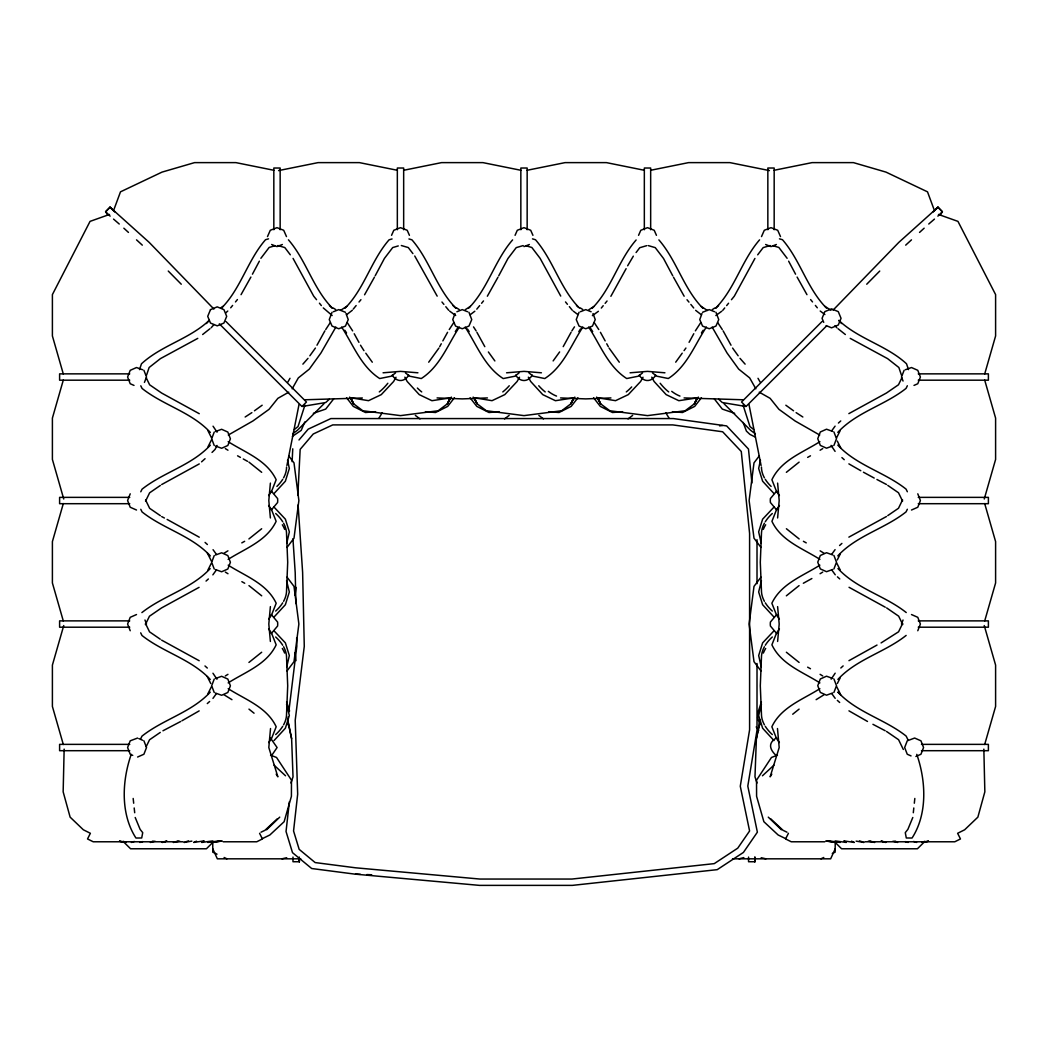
<?xml version="1.0" encoding="UTF-8"?>
<svg xmlns="http://www.w3.org/2000/svg" width="1048" height="1048" viewBox="0 0 1048 1048"><rect width="100%" height="100%" fill="white"/><g stroke="black" fill="none" stroke-linecap="round" stroke-linejoin="round"><path stroke-width="1.5" d="M64.151 749.11L63.155 791.83L70.124 817.139L83.355 829.793L90.377 833.291L87.534 838.95L93.22 841.78L183.138 841.78M760.18 720.277L756.381 738.735L754.979 776.83L757.023 783.026M292.117 461.644L292.759 448.806M297.842 495.363L300.16 449.369L313.234 434.003L332.766 424.899L672.777 424.899L722.648 431.776L741.277 451.491L749.595 533.432L749.595 729.827L740.281 786.223L749.595 830.985L737.753 848.16L714.251 863.631L571.933 879.049L479.905 879.049L355.534 867.796L315.147 862.57L299.165 849.352L293.558 830.985L297.671 794.161L295.209 720.304L304.274 646.354L302.623 572.391L298.104 504.953M270.384 483.102L268.812 500.525L270.384 517.961M270.384 606.609L268.812 624.032L270.384 641.455M270.528 728.53L268.812 747.538L277.864 776.83L276.187 774.118M777.616 517.961L779.188 500.525L777.616 483.102M777.616 641.455L779.188 624.032L777.616 606.609M913.306 812.737L913.804 807.982M914.315 803.226L914.825 798.458M289.366 801.772L286.038 831.496L292.51 852.666L311.688 868.517L354.578 874.084L479.512 885.377L572.378 885.377L717.225 869.657L743.425 852.43L757.376 832.178L747.8 786.105L757.01 730.273L757.01 663.489M288.161 716.858L287.938 724.889M288.763 712.024L296.846 646.079L296.663 637.918M295.012 595.225L296.008 587.378M298.994 404.607L286.903 465.561M756.381 738.735L760.429 719.688M131.223 754.364C122.013 780.747 120.31 813.851 135.952 838.033L141.703 837.981L142.725 832.636L140.118 829.361L135.205 817.492M63.312 380.07L52.4 418.1L52.4 459.456L63.745 499.005M63.312 503.577L52.4 541.593L52.4 582.963L63.312 620.992M63.745 625.551L52.4 665.1L52.4 706.47L63.312 744.486M984.688 373.992L995.6 335.963L995.6 294.593L957.951 221.377L938.484 214.447M984.255 499.005L995.6 459.456L995.6 418.1L984.688 380.07M984.688 620.992L995.6 582.963L995.6 541.593L984.688 503.577M984.688 744.486L995.6 706.47L995.6 665.1L984.255 625.551M304.929 405.104L298.025 426.575L294.37 429.484M286.746 543.257L289.353 531.873L285.384 519.179L274.013 507.101M286.733 666.947L289.327 655.55L285.37 642.869L273.987 630.791M760.468 460.124L758.66 468.482L762.63 481.229L773.961 493.543M761.438 580.671L758.66 591.976L762.63 604.722L773.961 617.036M761.438 704.164L758.66 715.483L762.63 728.229L773.961 740.543M761.424 701.911L757.94 712.561L757.678 717.985L759.97 724.915M290.977 783.026L293.021 776.83L291.619 738.735L287.82 720.277M139.515 369.616L141.48 363.787C161.458 345.368 189.426 339.067 209.22 320.361L206.417 323.531M146.523 375.236L149.13 367.507L160.423 358.626L197.771 338.373M113.577 210.504L120.494 191.836L162.021 172.108L194.561 162.623L235.931 162.623L273.842 170.274M214.224 432.064L211.67 438.784L214.224 445.492M214.224 555.571L211.67 562.278L214.224 568.999M214.224 679.078L211.67 685.785L214.224 692.492M833.933 445.413L836.5 438.693L833.933 431.986M833.933 568.907L836.5 562.2L833.933 555.492M833.933 692.414L836.5 685.706L833.933 678.986M144.428 382.402L146.523 377.031L143.904 370.324M130.214 493.818L127.607 500.525L130.214 507.245L136.515 510.022M904.096 370.324L901.476 377.031L903.049 381.053M901.476 624.032L903.049 620.01M917.786 630.739L920.393 624.032L917.786 617.324L911.485 614.547M912.795 817.492L907.882 829.361L905.275 832.636L906.297 837.981L912.048 838.033C927.69 813.851 925.987 780.747 916.777 754.364M304.785 421.977L301.208 430.374L292.379 436.348M332.033 312.291L329.255 319.588L332.033 326.072L338.753 328.758L345.46 326.072L348.237 319.588L346.01 313.575M454.976 313.575L452.762 319.588L455.539 326.072L462.247 328.758L468.954 326.072L471.744 319.588L468.954 312.291M579.046 312.291L576.256 319.588L579.046 326.072L585.753 328.758L592.461 326.072L595.238 319.588L593.024 313.575M701.99 313.575L699.763 319.588L702.54 326.072L709.247 328.758L715.967 326.072L718.745 319.588L715.967 312.291M267.502 236.586L270.279 230.285L277 227.665L283.707 230.285L286.484 236.586M391.559 235.328L393.786 230.285L400.493 227.665L407.214 230.285L409.427 235.328M515.066 235.328L517.293 230.285L524 227.665L530.707 230.285L532.934 235.328M638.573 235.328L640.787 230.285L647.507 227.665L654.214 230.285L656.441 235.328M761.516 236.586L764.293 230.285L771 227.665L777.721 230.285L780.498 236.586M835.243 848.775L830.658 858.823L732.526 858.823M450.09 398.03L447.391 403.821L438.143 410.764L400.493 415.624L362.844 410.764L353.608 403.821L349.652 397.087M573.597 398.03L570.885 403.821L561.649 410.764L524 415.624L486.351 410.764L477.115 403.821L473.159 397.087M697.09 398.03L694.392 403.821L685.156 410.764L647.507 415.624L609.857 410.764L600.609 403.821L596.653 397.087M450.024 398.306L447.391 403.821L451.347 397.087M573.531 398.306L570.885 403.821L574.841 397.087M697.025 398.306L694.392 403.821L698.348 397.087M140.773 491.8L142.056 489.18C163.396 472.242 191.522 465.495 210.334 445.177M145.554 501.167L149.628 492.809L160.344 485.46M145.384 624.595L149.458 616.224L161.51 607.958L199.081 587.352M140.694 738.775L141.978 736.141C163.318 719.203 191.443 712.457 210.242 692.139M146.157 746.739L149.55 739.77L160.252 732.421M901.883 377.791L898.49 384.76L886.438 393.026L848.867 413.632M907.345 385.756L906.062 388.389C884.722 405.327 856.596 412.074 837.797 432.392M902.564 499.896L898.49 508.267L887.774 515.603M907.345 509.263L906.062 511.882C884.722 528.821 856.596 535.567 837.797 555.885M902.642 623.442L898.568 631.8L881.08 642.922M788.424 833.291L785.594 838.95L791.253 841.78L824.815 841.78M208.015 446.762L211.552 439.728M217.054 445.439L215.05 449.435L212.024 452.422M207.845 570.191L211.382 563.143M216.216 570.191L212.862 574.854M207.923 693.724L211.46 686.689M216.307 693.737L212.954 698.387M831.732 430.794L835.086 426.143M836.566 437.841L840.103 430.807M831.732 554.3L835.086 549.637M837.273 559.933L840.103 554.3M831.143 679.17L835.164 673.183M837.365 683.479L840.195 677.846M252.437 274.183L259.354 261.188M375.21 275.729L384.433 258.411L392.699 247.564L398.266 245.926M498.73 275.807L507.953 258.489L516.219 247.629L523.188 245.586M626.115 268.668L610.879 296.296M627.647 265.786L633.333 256.157M754.927 258.45L734.32 296.178L731.452 299.702M316.981 345.211L324.867 330.88M439.702 346.639L441.274 343.77M442.846 340.901L447.575 332.308M563.208 346.639L571.081 332.308M689.073 342.316L693.789 333.723M241.04 294.671L250.904 277.065M364.573 294.789L374.437 277.17M487.346 296.217L497.957 277.248M396.013 377.241L393.603 381.511L381.289 394.624L368.542 400.677L351.303 397.86M519.507 377.241L517.096 381.511L504.782 394.624L492.036 400.677L474.81 397.86M643.014 377.241L640.603 381.511L628.289 394.624L615.543 400.677L598.303 397.86M287.807 382.14L289.995 378.302M292.169 388.808L298.326 377.909L309.317 369.106L320.963 352.966L335.858 327.081M378.891 418.231L382.219 412.729M771.813 774.118L770.136 776.83L779.188 747.538L777.472 728.53M940.161 215.246L942.375 211.748L937.973 207.216L898.817 242.376L833.042 310.156M325.732 329.531L330.12 322.823M449.238 329.531L453.614 322.823M455.317 331.587L457.897 327.644M459.351 327.081C447.666 344.897 439.964 366.512 421.283 378.538L409.689 376.206L405.458 372.905M571.867 330.88L574.487 326.858M578.824 331.587L580.54 328.954M582.858 327.081C571.173 344.897 563.47 366.512 544.79 378.538L533.196 376.206L528.952 372.905M695.374 330.854L700.627 322.797M701.466 332.871L703.182 330.238M706.365 327.055C694.68 344.871 686.977 366.486 668.297 378.511L656.703 376.18L652.459 372.878M268.642 495.573L271.576 491.329L276.161 479.735C266.899 460.111 245.35 452.631 228.176 441.666M268.681 619.08L271.615 614.835L276.187 603.242C266.939 583.618 245.376 576.125 228.202 565.173M268.681 742.574L271.615 738.342L276.187 726.749C266.939 707.112 245.376 699.632 228.202 688.68M779.437 505.49L776.503 509.721L771.931 521.328C781.179 540.951 802.742 548.432 819.916 559.383M779.411 628.983L776.476 633.228L771.904 644.821C781.153 664.445 802.716 671.938 819.89 682.89M307.994 358.351L302.885 364.141M309.841 355.783L315.409 348.067M428.711 362.202L438.916 348.067M553.134 360.918L559.632 351.931M675.711 362.176L682.209 353.189M684.069 350.608L685.916 348.041M287.021 547.423L294.003 538.174L298.877 500.525L294.003 462.875L288.763 455.946M287.021 670.917L294.003 661.681L298.877 624.032L294.003 586.382L287.021 577.147M759.237 455.946L753.997 462.875L749.124 500.525L753.997 538.174L760.979 547.423M760.979 577.147L753.997 586.382L749.124 624.032L753.997 661.681L760.979 670.917M260.887 258.293L269.153 247.446L274.733 245.808M512.59 239.9C494.63 260.546 487.975 288.632 468.587 308.269M636.123 239.979C618.176 260.625 611.521 288.711 592.133 308.348M636.084 252.529L639.752 247.708L646.721 245.664M759.564 239.861C741.617 260.507 734.962 288.593 715.574 308.23L718.561 305.558M757.691 254.821L763.193 247.59L770.162 245.546M333.605 398.974L325.705 409.087L313.339 413.318M454.426 397.768L447.692 406.388L435.523 412.506L425.409 411.694M577.933 397.768L571.186 406.388L559.016 412.506L548.916 411.694M701.426 397.768L694.693 406.388L682.523 412.506L672.423 411.694M271.458 755.778L277.091 747.538L270.463 738.041M221.534 308.086C240.922 288.449 247.577 260.363 265.524 239.717L268.537 238.839M230.691 307.798L232.617 305.44M235.486 301.916L237.411 299.558M345.067 308.204C364.455 288.567 371.11 260.467 389.07 239.822L392.07 238.944M353.268 309.081L356.15 305.558M359.019 302.021L360.944 299.676M476.788 309.16L479.67 305.623M481.582 303.278L483.508 300.92M601.29 308.06L603.216 305.702M605.128 303.357L607.041 300.999M722.819 310.287L724.731 307.942M726.657 305.584L728.57 303.239M271.288 510.022L277.602 502.503L277.72 500.525L277.602 498.56L271.288 491.04M271.288 633.529L277.602 626.01L277.72 624.032L277.602 622.067L271.288 614.547M776.712 491.04L770.398 498.56L770.28 500.525L770.398 502.503L776.712 510.022M776.712 614.547L770.398 622.067L770.28 624.032L770.398 626.01L776.712 633.529M298.994 439.977L308.204 429.143L330.867 418.571L673.379 418.571L726.644 425.92L748.469 449.029L751.927 482.997M211.159 327.775L213.949 324.605M274.039 493.543L285.37 481.229L289.34 468.482L287.532 460.124M274.039 617.036L285.37 604.722L289.34 591.976L286.562 580.671M274.039 740.543L285.37 728.229L289.34 715.483L286.562 704.164M773.987 507.101L762.616 519.179L758.647 531.873L761.254 543.257M774.014 630.791L762.63 642.869L758.673 655.55L761.267 666.947M213.91 309.055L149.183 242.376L110.027 207.216L105.625 211.748L107.839 215.246M114.56 211.617L110.027 207.216L105.612 211.722L110.132 216.15M776.66 737.818C767.752 742.862 769.494 749.333 776.188 755.569M866.735 284.218L879.744 271.052M323.884 403.821L297.462 430.243L292.615 433.846M822.064 321.5L741.539 402.013L746.019 406.493L826.531 325.967M933.401 211.657L937.973 207.203L942.375 211.748L937.868 216.15M933.44 211.617L937.973 207.216M266.572 829.793L279.737 817.139M277.419 818.711L264.974 830.291L261.004 832.204M762.459 775.782L773.883 765.223M905.695 245.153L911.472 239.848M919.541 232.42L924.153 228.189M329.321 399.236L325.705 402.537L302.505 406.428M201.57 461.841L205.054 458.697M210.163 568.606C191.352 588.911 163.226 595.67 141.886 612.595M206.05 581.077L208.369 578.981M207.294 703.575L209.626 701.479M838.413 423.051L840.745 420.955M839.579 545.51L841.898 543.414M840.824 667.995L843.142 665.912M837.876 679.432C856.675 659.113 884.813 652.367 906.14 635.429M225.792 312.815L227.783 311.033M352.311 310.26L346.665 314.649M474.836 311.217L470.185 314.728M598.382 311.295L592.395 315.658M721.823 311.177L715.836 315.54M928.751 224.023L934.449 219.097M408.733 375.158C404.502 382.31 396.498 382.31 392.266 375.158M532.24 375.158C527.995 382.31 520.005 382.31 515.76 375.158M655.734 375.158C651.502 382.31 643.498 382.31 639.267 375.158M248.913 538.947L261.659 528.742M248.939 662.441L261.686 652.236M786.367 472.321L799.113 462.116M786.341 595.827L799.087 585.622M792.72 714.225L799.087 709.116M202.644 334.522L209.941 328.731M395.541 372.905L391.297 376.206L379.704 378.538C361.023 366.512 353.333 344.897 341.635 327.081M519.048 372.931L514.804 376.232L503.21 378.564C484.53 366.538 476.827 344.923 465.142 327.107M642.542 372.905L638.311 376.206L626.717 378.538C608.037 366.512 600.334 344.897 588.649 327.081M504.52 418.899L509.145 415.427M628.014 418.899L632.638 415.427M251.874 412.637L245.153 416.999M254.454 410.79L262.157 405.222M228.32 435.025L252.922 420.969L269.061 409.323L277.864 398.345L288.75 392.175M204.15 840.863L201.714 842.448L212.836 840.915M220.761 307.837L223.263 306.226M340.548 310.378L346.809 306.33M465.325 309.645L470.329 306.409M588.858 309.723L593.862 306.488M712.299 309.605L714.802 307.981M223.984 553.279L227.927 550.829M228.137 559.383C245.324 548.432 266.873 540.951 276.135 521.328L271.55 509.721L268.616 505.49M225.32 675.96L227.953 674.336M228.176 682.89C245.35 671.938 266.899 664.445 276.161 644.821L271.576 633.228L268.642 628.983M819.89 441.666C802.716 452.631 781.153 460.111 771.904 479.735L776.476 491.329L779.411 495.573M820.099 450.221L822.732 448.596M819.864 565.173C802.676 576.125 781.127 583.618 771.865 603.242L776.45 614.835L779.385 619.08M820.073 573.728L822.706 572.103M819.864 688.68C802.676 699.632 781.127 707.112 771.865 726.749L776.45 738.342L779.385 742.574M816.13 699.671L824.016 694.785M199.251 463.923L161.68 484.543M181.959 720.762L199.159 710.898M848.867 537.139L886.438 516.533M848.959 660.672L877.006 645.057M241.813 542.877L244.656 541.305M807.641 457.387L810.471 455.815M803.344 583.251L811.873 578.535M152.995 841.033L150.401 842.448L154.999 841.177M162.951 730.784L180.636 721.509M262.459 838.583L269.86 834.981L284.126 821.711L291.409 796.31L291.475 780.17L276.541 757.481L270.541 755.136M820.925 858.823L823.767 857.487M832.282 853.504L835.125 852.168L835.243 842.291M196.5 841.177L193.697 842.448L203.26 841.033M215.469 431.514L221.639 429.287L227.835 432.064L230.403 438.784L227.835 445.492L221.639 448.269L215.469 446.042M215.469 555.021L221.639 552.794L227.835 555.571L230.403 562.278L227.835 568.999L221.639 571.776L215.469 569.549M215.469 678.515L221.639 676.288L227.835 679.078L230.403 685.785L227.835 692.492L221.639 695.269L215.469 693.055M832.688 445.963L826.518 448.19L820.322 445.413L817.754 438.693L820.322 431.986L826.518 429.208L832.688 431.435M832.688 569.47L826.518 571.697L820.322 568.907L817.754 562.2L820.322 555.492L826.518 552.715L832.688 554.929M832.688 692.964L826.518 695.191L820.322 692.414L817.754 685.706L820.322 678.986L826.518 676.209L832.688 678.436M136.515 614.547L130.214 617.324L127.607 624.032L130.214 630.739M905.354 369.761L911.485 367.534L917.786 370.324L920.393 377.031L917.786 383.738L914 385.402M137.602 757.023L143.904 754.246L146.523 747.538L143.904 740.818M911.485 510.022L917.786 507.245L920.393 500.525L917.786 493.818M915.9 756.473L920.956 754.246L923.563 747.538L920.956 740.818L914.642 738.041L907.254 740.818L904.647 747.538L907.254 754.246L911.04 755.909M921.978 842.448L924.808 841.295M333.382 311.754L338.753 309.605L345.46 312.291M456.876 311.754L462.247 309.605L467.618 311.754M580.382 311.754L585.753 309.605L591.124 311.754M702.54 312.291L709.247 309.605L714.618 311.754M282.371 244.498L277 246.594L271.629 244.498M524 246.594L529.371 244.498M776.371 244.498L771 246.594L765.63 244.498M777.459 755.136L771.459 757.481L756.525 780.17L756.591 796.31L763.874 821.711L778.14 834.981L785.542 838.583M188.496 840.863L184.094 842.448L191.889 841.125M109.516 214.447L90.049 221.377L52.4 294.593L52.4 335.963L63.312 373.992M131.419 842.448L134.34 841.465M178.081 840.981L173.392 842.448L179.667 841.112M166.58 841.086L162.139 842.448L166.842 841.086M139.816 842.448L142.79 841.596M928.528 841.177L923.825 842.448L917.419 848.775L841.57 848.775L835.243 842.448L825.745 840.981M739.063 858.823L743.818 857.591M281.951 858.823L286.694 857.723M925.122 841.78L928.279 841.112M278.572 170.588L318.068 162.623L359.425 162.623L397.336 170.274M403.663 170.274L441.562 162.623L482.931 162.623L520.843 170.274M527.157 170.274L565.069 162.623L606.438 162.623L644.337 170.274M650.664 170.274L688.575 162.623L729.932 162.623L769.429 170.588M774.158 170.274L812.069 162.623L853.439 162.623L885.979 172.108L927.506 191.836L934.423 210.504M449.304 398.03L431.933 400.703L419.239 394.624L407.161 381.459L404.856 377.175M572.811 398.03L555.427 400.703L542.746 394.624L530.668 381.459L528.349 377.175M696.213 398.03L678.842 400.703L666.148 394.624L654.083 381.459L651.764 377.175M375.577 411.694L365.477 412.506L353.307 406.388L346.574 397.768M499.084 411.694L488.984 412.506L476.814 406.388L470.067 397.768M622.591 411.694L612.477 412.506L600.308 406.388L593.574 397.768M222.255 840.981L212.757 842.448L206.43 848.775L130.581 848.775L124.175 842.448L119.472 841.177M211.486 842.448L220.918 841.033M207.74 842.448L218.888 840.915M719.57 425.881L722.53 425.501M383.07 372.8L400.493 371.372L417.929 372.8M506.577 372.8L524 371.372L541.423 372.8M630.071 372.8L647.507 371.372L664.93 372.8M362.359 397.991L304.732 399.786M487.438 397.926L462.247 398.895L437.068 397.926M610.932 397.926L585.753 398.895L560.562 397.926M129.742 373.861L59.605 373.861L59.605 380.188L129.742 380.188M918.258 373.861L988.395 373.861L988.395 380.188L918.258 380.188M129.742 497.368L59.605 497.368L59.605 503.695L129.742 503.695M918.258 497.368L988.395 497.368L988.395 503.695L918.258 503.695M129.742 620.875L59.605 620.875L59.605 627.202L129.742 627.202M918.258 620.875L988.395 620.875L988.395 627.202L918.258 627.202M137.602 738.041L130.214 740.818L127.607 747.538L130.214 754.246L132.742 755.359M129.742 744.368L59.605 744.368L59.605 750.695L129.742 750.695M921.48 744.368L988.395 744.368L988.395 750.695L921.48 750.695M223.185 841.78L256.747 841.78L262.406 838.95L259.577 833.291M864.862 841.78L954.78 841.78L960.466 838.95L957.623 833.291L964.645 829.793L977.876 817.139L984.845 791.83L983.849 749.11M300.75 858.823L217.342 858.823L212.757 848.775M743.268 399.786L684.069 397.926M355.534 874.124L360.381 874.32M366.839 874.582L371.686 874.766M835.164 840.915L846.286 842.448L843.85 840.863M829.112 840.915L840.26 842.448M844.74 841.033L854.303 842.448L851.5 841.177M827.082 841.033L836.514 842.448M745.495 406.428L722.295 402.537L718.679 399.236M856.111 841.125L863.906 842.448L859.504 840.863M119.721 841.112L122.878 841.78M868.334 841.112L874.608 842.448L869.919 840.981M761.189 857.723L765.918 858.823M893.001 841.177L897.599 842.448L895.005 841.033M905.21 841.596L908.184 842.448M881.158 841.086L885.861 842.448L881.42 841.086M779.463 238.839L782.476 239.717C800.423 260.363 807.078 288.449 826.466 308.086M773.267 245.808L778.847 247.446L787.114 258.293M648.293 245.599L655.262 247.642L663.528 258.489L672.75 275.807M532.463 238.865L535.476 239.743C553.423 260.389 560.077 288.488 579.465 308.125M526.266 245.848L531.847 247.485L540.113 258.332L560.719 296.06M408.93 238.944L411.93 239.822C429.89 260.467 436.531 288.567 455.932 308.204L452.933 305.531M401.332 245.52L408.301 247.564L412.899 253.59M277.825 245.52L284.807 247.564L290.309 254.795M913.66 841.465L916.581 842.448M734.661 413.318L722.295 409.087L714.395 398.974M123.192 841.295L126.022 842.448M826.191 325.601L831.549 327.827L838.269 325.037L841.046 318.33L838.269 311.623L831.549 308.846L824.841 311.623L822.064 318.33L823.728 322.365M142.646 369.761L136.515 367.534L130.214 370.324L127.607 377.031L130.214 383.738L134 385.402M138.86 738.604L142.646 740.268M217.015 854.159L212.757 852.168L212.757 842.291M224.115 857.487L226.944 858.823M786.996 832.204L783.026 830.291L770.581 818.711M755.254 437.055L749.896 434.37L746.425 431.108L743.137 422.423M874.202 478.058L863.434 472.216M876.927 479.486L886.451 484.49M885.259 607.198L849.05 587.299M872.932 724.312L885.167 730.731M161.693 516.585L164.405 518.013M167.13 519.428L199.251 537.192M161.602 640.118L199.172 660.725M850.229 338.373L887.577 358.626L898.87 367.507L901.476 375.236M802.847 416.999L796.126 412.637M803.41 541.305L806.24 542.877M807.641 667.17L810.471 668.742M237.582 455.815L240.424 457.387M243.267 458.959L247.524 461.33M241.865 581.679L244.708 583.251M759.25 392.175L770.136 398.345L778.939 409.323L795.078 420.969L819.68 435.025M848.88 463.871L860.788 470.709M848.959 710.845L867.495 721.456M199.251 413.685L161.693 393.079L149.641 384.812L146.248 377.843M820.125 550.829L824.082 553.279M820.099 674.336L822.732 675.96M225.32 448.596L227.953 450.221M225.359 572.103L227.979 573.728M224.036 694.785L231.936 699.671M824.737 306.226L830.985 310.26M824.881 314.531L820.217 311.033M701.151 306.409L707.413 310.457M701.295 314.728L695.649 310.339M580.238 307.876L582.74 309.488M577.88 314.57L573.217 311.073M456.692 307.955L459.194 309.566M455.67 315.514L449.684 311.151M333.185 307.955L335.688 309.566M332.164 315.514L323.269 307.902M887.787 485.407L898.49 492.757L902.577 501.114M906.232 612.543C884.905 595.618 856.766 588.858 837.968 568.553M886.621 607.906L898.66 616.172L902.734 624.543M886.529 731.452L898.581 739.718L903.337 749.477M160.344 515.668L149.641 508.319L145.567 499.948M160.265 639.201L149.55 631.852L145.476 623.495M785.843 405.222L793.546 410.79M755.385 433.846L750.538 430.243L724.116 403.821M538.855 415.427L543.48 418.899M415.362 415.427L419.986 418.899M838.059 328.731L845.356 334.522M753.63 429.484L749.975 426.575L743.071 405.104M786.393 528.742L799.152 538.947M786.367 652.236L799.113 662.441M248.939 462.116L261.686 472.321M248.966 585.622L261.712 595.827M248.966 709.116L254.061 713.203M745.115 364.141L740.006 358.351M113.551 219.097L119.249 224.023M576.479 305.453L578.47 307.234M329.439 305.531L332.426 308.204C313.038 288.567 306.383 260.467 288.423 239.822M837.797 445.125C856.609 465.443 884.735 472.19 906.075 489.128L907.345 491.748M841.911 457.596L844.23 459.692M837.431 576.845L839.749 578.928M837.339 700.378L839.671 702.474M210.334 432.444C191.535 412.126 163.409 405.38 142.07 388.441L140.786 385.808M205.067 542.419L207.386 544.515M210.334 555.938C191.535 535.633 163.409 528.873 142.07 511.948L140.786 509.315M204.976 665.965L207.308 668.048M210.255 679.484C191.443 659.166 163.318 652.419 141.978 635.481L140.694 632.848M123.847 228.189L128.459 232.42M136.528 239.848L142.305 245.153M274.118 765.223L285.541 775.782M768.263 817.139L781.428 829.793M110.027 207.203L114.599 211.657M835.086 451.374L831.064 445.387M835.256 574.802L831.902 570.138M840.902 695.073L837.889 692.086C856.688 712.404 884.813 719.151 906.153 736.089L908.079 740.032M835.177 698.335L831.824 693.684M213.045 426.195L217.067 432.182M213.045 549.689L216.399 554.353M212.954 673.235L216.975 679.222M225.936 321.5L306.461 402.013L301.981 406.493L219.32 323.832M168.256 271.052L181.265 284.218M841.583 323.531L838.78 320.361C858.574 339.067 886.543 345.368 906.52 363.787L908.485 369.616M834.981 325.666L836.841 327.775M810.589 299.558L812.514 301.916M815.383 305.44L817.309 307.798M702.894 308.282C683.506 288.645 676.851 260.546 658.891 239.9M687.016 299.754L688.942 302.099M690.855 304.457L693.724 307.981M565.514 301.942L567.427 304.3M569.352 306.645L572.221 310.182M441.968 302.021L443.894 304.379M445.806 306.723L448.688 310.26M316.548 299.676L313.68 296.139L293.06 258.411M319.43 303.2L321.343 305.558M414.733 256L437.173 296.139M756.184 726.893L758.778 730.364M732.591 348.067L738.159 355.783M609.085 348.067L619.289 362.202M488.368 351.958L494.866 360.944M363.944 350.648L360.512 345.211M365.791 353.215L372.289 362.202M717.88 322.823L722.269 329.531M712.142 327.081L727.037 352.966L738.683 369.106L749.674 377.909L755.831 388.808M594.386 322.823L598.762 329.531M590.103 327.644L592.683 331.587M473.513 326.884L476.133 330.906M467.46 328.98L469.176 331.613M347.386 322.823L352.639 330.88M344.818 330.264L346.534 332.897M665.781 412.729L669.109 418.231M758.005 378.302L760.193 382.14M797.096 277.065L806.96 294.671M673.523 277.248L684.148 296.217M723.133 330.88L731.019 345.211M600.425 332.308L605.154 340.901M606.726 343.77L608.299 346.639M476.919 332.334L484.805 346.665M354.211 333.749L358.94 342.342M788.646 261.188L795.563 274.183M837.287 441.077L840.824 448.112M836.749 563.09L840.286 570.138M836.658 686.636L840.195 693.671M208.015 430.859L211.552 437.894M207.308 552.951L211.552 561.401M207.229 676.497L210.766 683.532M597.976 398.306L600.609 403.821L597.91 398.03M474.469 398.306L477.115 403.821L474.403 398.03M350.975 398.306L353.608 403.821L350.91 398.03M144.952 620.01L146.523 624.032M286.576 701.911L289.562 711.042M761.097 465.561L749.006 404.607M287.571 719.688L291.619 738.735M295.012 652.839L296.008 660.685M133.175 798.458L133.685 803.226M134.196 807.982L134.694 812.737M292.942 538.816L295.209 572.627L295.903 603.635M774.171 229.735L774.171 168.021L767.843 168.021L767.843 229.735M757.01 539.681L757.01 583.657M754.888 857.081L754.888 861.731L748.547 861.731L748.56 857.081M650.664 229.735L650.664 168.021L644.337 168.021L644.337 229.735M527.157 229.735L527.157 168.021L520.843 168.021L520.843 229.735M403.663 229.735L403.663 168.021L397.336 168.021L397.336 229.735M299.322 857.081L299.322 861.731L292.982 861.731L292.995 857.081M280.157 229.735L280.157 168.021L273.829 168.021L273.829 229.735M509.249 385.756A72.888 36.248 -80.2 0 1 502.791 391.926M545.209 391.926A72.888 36.248 80.2 0 1 538.751 385.756M282.318 648.463A72.888 37.178 7.1 0 1 284.624 653.048M556.54 396.079A72.888 36.169 79.4 0 1 548.34 391.349M282.331 524.773A72.888 37.178 7.1 0 1 284.65 529.358M283.589 724.823A72.888 37.178 -6.3 0 0 286.549 714.12L287.702 685.785L286.549 657.45A72.888 37.178 6.3 0 0 283.589 646.747M282.711 726.316A72.888 37.178 -6.3 0 1 275.69 734.556M679.955 396.079A72.888 36.169 79.4 0 1 671.742 391.349M763.376 653.048A72.888 37.178 -7.1 0 1 765.682 648.463M771.105 486.416A72.888 37.178 6.3 0 1 765.289 479.316M764.411 477.823A72.888 37.178 6.3 0 1 761.451 467.107M764.411 523.24A72.888 37.178 -6.3 0 0 761.451 533.956L760.298 562.278L761.451 590.614A72.888 37.178 6.3 0 0 764.411 601.316M765.289 521.747A72.888 37.178 -6.3 0 1 772.31 513.507M772.31 611.063A72.888 37.178 6.3 0 1 765.289 602.823M764.411 646.747A72.888 37.178 -6.3 0 0 761.451 657.45L760.298 685.785L761.451 714.12A72.888 37.178 6.3 0 0 764.411 724.823M765.289 645.24A72.888 37.178 -6.3 0 1 772.31 637.001M772.31 734.556A72.888 37.178 6.3 0 1 765.289 726.316M668.716 391.926A72.888 36.248 80.2 0 1 660.161 383.254M283.589 601.316A72.888 37.178 -6.3 0 0 286.549 590.614L287.702 562.278L286.549 533.956A72.888 37.178 6.3 0 0 283.589 523.24M282.711 602.823A72.888 37.178 -6.3 0 1 275.69 611.063M275.69 513.507A72.888 37.178 6.3 0 1 282.711 521.747M631.682 386.922A72.888 36.248 -80.2 0 1 626.285 391.926M275.69 637.001A72.888 37.178 6.3 0 1 282.711 645.24M387.839 383.254A72.888 36.248 -80.2 0 1 379.284 391.926M421.715 391.926A72.888 36.248 80.2 0 1 417.379 388.048M286.549 467.107A72.888 37.178 -6.3 0 1 283.589 477.823M282.711 479.316A72.888 37.178 -6.3 0 1 276.895 486.416M763.35 529.358A72.888 37.178 -7.1 0 1 765.669 524.773M210.491 309.645L207.714 316.352L210.491 323.059L217.211 325.849L223.918 323.059L226.696 316.352L223.918 309.645L217.211 306.868L210.491 309.645M754.888 861.731L754.874 857.225L754.874 861.731M299.322 861.731L299.309 858.731L299.309 861.731"/></g></svg>
